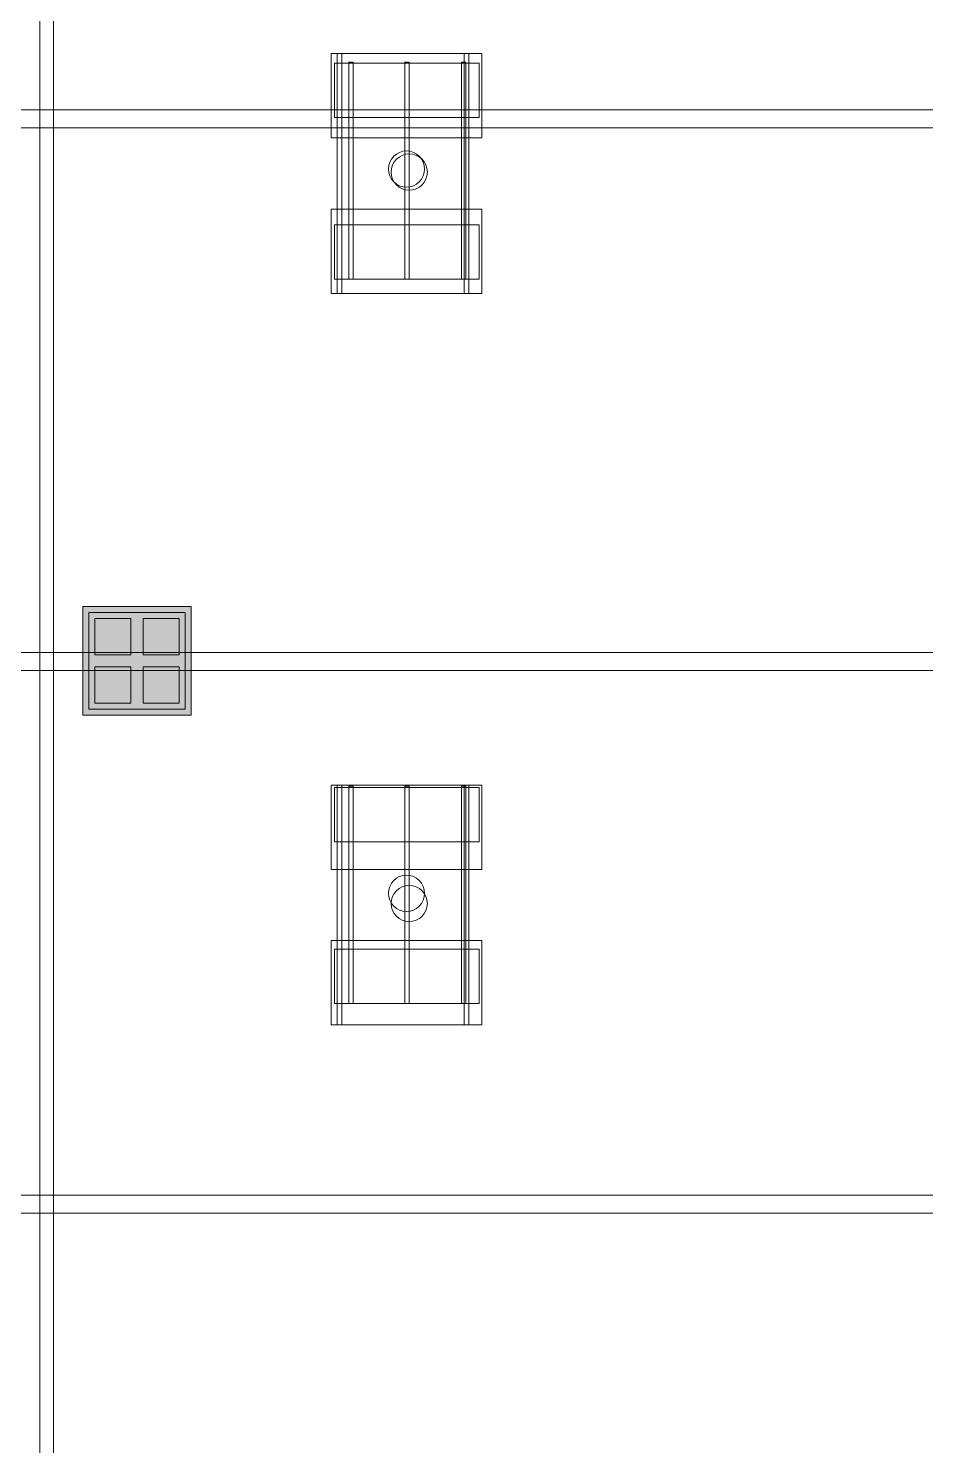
# Model space of a CAD drawing. Header units: inches. Extents: x -10671 to 1761, y -674 to 7170.
# Drawn here: x -3984.3 to -3686.7, y 1918 to 2388.1 of the extents above; entities that cross this region are included whole.
import ezdxf

# ---------------------------------------------------------------- set-up
doc = ezdxf.new("R2010")
doc.units = ezdxf.units.IN
doc.header["$LTSCALE"] = 19.2
doc.header["$MEASUREMENT"] = 0
for name, color, linetype, lineweight, true_color in [('DWG-bldg-utility box', 3, 'Continuous', 18, 0x00ff00), ('PDF', 6, 'Continuous', 5, 0xff00ff), ('Venue-Airwall Closed', 7, 'Continuous', 5, 0x000000), ('Venue-Rigging Steel-High', 7, 'Continuous', 5, 0x800000)]:
    doc.layers.add(name, color=color, linetype=linetype, lineweight=lineweight, true_color=true_color)
doc.layers.add('Venue-Ceiling-Lights', color=7, linetype='Continuous', lineweight=5)
doc.layers.add('Venue-Floor Pockets', color=7, linetype='Continuous', lineweight=5)

# ---------------------------------------------------------------- blocks, each defined once
blk = doc.blocks.new('FLOORBOX')
at = {"layer": 'Venue-Floor Pockets', "linetype": 'Continuous', "lineweight": 0, "true_color": 0xaaaaaa}
blk.add_hatch(color=253, dxfattribs=at).paths.add_polyline_path([(-18, 18), (18, 18), (18, -18), (-18, -18)])
at = {"layer": 'Venue-Floor Pockets', "linetype": 'Continuous', "lineweight": 0, "true_color": 0xbbbbbb}
blk.add_hatch(color=9, dxfattribs=at).paths.add_polyline_path([(-16, 16), (16, 16), (16, -16), (-16, -16)])
at = {"layer": 'Venue-Floor Pockets', "linetype": 'Continuous', "lineweight": 0, "true_color": 0xdddddd}
for points in [[(-14, 14), (-2, 14), (-2, 2), (-14, 2)], [(2, 14), (14, 14), (14, 2), (2, 2)], [(-14, -2), (-2, -2), (-2, -14), (-14, -14)], [(2, -2), (14, -2), (14, -14), (2, -14)]]:
    blk.add_hatch(color=254, dxfattribs=at).paths.add_polyline_path(points)
at = {"layer": 'Venue-Floor Pockets', "color": 7, "linetype": 'Continuous', "lineweight": 5, "flags": 128}
for points in [[(-18, 18), (18, 18), (18, -18), (-18, -18)], [(-16, 16), (16, 16), (16, -16), (-16, -16)], [(-14, 14), (-2, 14), (-2, 2), (-14, 2)], [(2, 14), (14, 14), (14, 2), (2, 2)], [(-14, -2), (-2, -2), (-2, -14), (-14, -14)], [(2, -2), (14, -2), (14, -14), (2, -14)]]:
    blk.add_lwpolyline(points, close=True, dxfattribs=at)
blk = doc.blocks.new('Group-1843-1')
at = {"layer": 'PDF'}
for points, invisible_edges in [([(-3864.4, 2343.71, 398), (-3863.1, 2345.66, 398), (-3861.15, 2346.96, 398), (-3864.4, 2343.71, 398)], 15), ([(-3864.4, 2343.71, 398), (-3861.15, 2346.96, 398), (-3855.52, 2346.4, 398), (-3864.4, 2343.71, 398)], 15), ([(-3861.15, 2346.96, 388), (-3863.1, 2345.66, 388), (-3864.4, 2343.71, 388), (-3861.15, 2346.96, 388)], 15), ([(-3855.52, 2346.4, 388), (-3861.15, 2346.96, 388), (-3864.4, 2343.71, 388), (-3855.52, 2346.4, 388)], 15), ([(-3860.03, 2335.53, 398), (-3864.4, 2343.71, 398), (-3855.52, 2346.4, 398), (-3860.03, 2335.53, 398)], 15), ([(-3860.03, 2335.53, 388), (-3855.52, 2346.4, 388), (-3864.4, 2343.71, 388), (-3860.03, 2335.53, 388)], 15), ([(-3863.1, 2345.66, 398), (-3862.19, 2346.4, 398), (-3861.15, 2346.96, 398), (-3863.1, 2345.66, 398)], 12), ([(-3861.15, 2346.96, 388), (-3862.19, 2346.4, 388), (-3863.1, 2345.66, 388), (-3861.15, 2346.96, 388)], 12), ([(-3861.15, 2346.96, 398), (-3860.03, 2347.3, 398), (-3857.69, 2347.3, 398), (-3861.15, 2346.96, 398)], 14), ([(-3861.15, 2346.96, 398), (-3857.69, 2347.3, 398), (-3855.52, 2346.4, 398), (-3861.15, 2346.96, 398)], 15), ([(-3857.69, 2347.3, 388), (-3860.03, 2347.3, 388), (-3861.15, 2346.96, 388), (-3857.69, 2347.3, 388)], 13), ([(-3855.52, 2346.4, 388), (-3857.69, 2347.3, 388), (-3861.15, 2346.96, 388), (-3855.52, 2346.4, 388)], 15), ([(-3860.03, 2347.3, 398), (-3858.86, 2347.42, 398), (-3857.69, 2347.3, 398), (-3860.03, 2347.3, 398)], 12), ([(-3857.69, 2347.3, 388), (-3858.86, 2347.42, 388), (-3860.03, 2347.3, 388), (-3857.69, 2347.3, 388)], 12), ([(-3855.52, 2346.4, 398), (-3853.87, 2338.08, 398), (-3860.03, 2335.53, 398), (-3855.52, 2346.4, 398)], 15), ([(-3860.03, 2335.53, 388), (-3853.87, 2338.08, 388), (-3855.52, 2346.4, 388), (-3860.03, 2335.53, 388)], 15), ([(-3857.69, 2347.3, 398), (-3856.56, 2346.96, 398), (-3855.52, 2346.4, 398), (-3857.69, 2347.3, 398)], 12), ([(-3855.52, 2346.4, 388), (-3856.56, 2346.96, 388), (-3857.69, 2347.3, 388), (-3855.52, 2346.4, 388)], 12), ([(-3855.52, 2346.4, 398), (-3854.61, 2345.66, 398), (-3853.87, 2344.75, 398), (-3855.52, 2346.4, 398)], 12), ([(-3855.52, 2346.4, 398), (-3853.87, 2344.75, 398), (-3853.31, 2343.71, 398), (-3855.52, 2346.4, 398)], 13), ([(-3855.52, 2346.4, 398), (-3853.31, 2343.71, 398), (-3853.87, 2338.08, 398), (-3855.52, 2346.4, 398)], 15), ([(-3853.87, 2344.75, 388), (-3854.61, 2345.66, 388), (-3855.52, 2346.4, 388), (-3853.87, 2344.75, 388)], 12), ([(-3853.31, 2343.71, 388), (-3853.87, 2344.75, 388), (-3855.52, 2346.4, 388), (-3853.31, 2343.71, 388)], 14), ([(-3853.87, 2338.08, 388), (-3853.31, 2343.71, 388), (-3855.52, 2346.4, 388), (-3853.87, 2338.08, 388)], 15), ([(-3864.86, 2341.42, 398), (-3864.74, 2342.59, 398), (-3864.4, 2343.71, 398), (-3864.86, 2341.42, 398)], 12), ([(-3863.85, 2338.08, 398), (-3864.86, 2341.42, 398), (-3864.4, 2343.71, 398), (-3863.85, 2338.08, 398)], 15), ([(-3864.4, 2343.71, 388), (-3864.74, 2342.59, 388), (-3864.86, 2341.42, 388), (-3864.4, 2343.71, 388)], 12), ([(-3864.4, 2343.71, 388), (-3864.86, 2341.42, 388), (-3863.85, 2338.08, 388), (-3864.4, 2343.71, 388)], 15), ([(-3863.85, 2338.08, 398), (-3864.74, 2340.25, 398), (-3864.86, 2341.42, 398), (-3863.85, 2338.08, 398)], 13), ([(-3864.86, 2341.42, 388), (-3864.74, 2340.25, 388), (-3863.85, 2338.08, 388), (-3864.86, 2341.42, 388)], 14), ([(-3864.4, 2343.71, 398), (-3863.85, 2344.75, 398), (-3863.1, 2345.66, 398), (-3864.4, 2343.71, 398)], 12), ([(-3863.1, 2345.66, 388), (-3863.85, 2344.75, 388), (-3864.4, 2343.71, 388), (-3863.1, 2345.66, 388)], 12), ([(-3860.03, 2335.53, 398), (-3863.85, 2338.08, 398), (-3864.4, 2343.71, 398), (-3860.03, 2335.53, 398)], 15), ([(-3864.4, 2343.71, 388), (-3863.85, 2338.08, 388), (-3860.03, 2335.53, 388), (-3864.4, 2343.71, 388)], 15), ([(-3853.31, 2343.71, 398), (-3852.86, 2341.42, 398), (-3853.87, 2338.08, 398), (-3853.31, 2343.71, 398)], 15), ([(-3853.87, 2338.08, 388), (-3852.86, 2341.42, 388), (-3853.31, 2343.71, 388), (-3853.87, 2338.08, 388)], 15), ([(-3852.86, 2341.42, 398), (-3852.97, 2340.25, 398), (-3853.87, 2338.08, 398), (-3852.86, 2341.42, 398)], 14), ([(-3853.87, 2338.08, 388), (-3852.97, 2340.25, 388), (-3852.86, 2341.42, 388), (-3853.87, 2338.08, 388)], 13), ([(-3853.31, 2343.71, 398), (-3852.97, 2342.59, 398), (-3852.86, 2341.42, 398), (-3853.31, 2343.71, 398)], 12), ([(-3852.86, 2341.42, 388), (-3852.97, 2342.59, 388), (-3853.31, 2343.71, 388), (-3852.86, 2341.42, 388)], 12), ([(-3863.85, 2338.08, 398), (-3864.4, 2339.12, 398), (-3864.74, 2340.25, 398), (-3863.85, 2338.08, 398)], 12), ([(-3864.74, 2340.25, 388), (-3864.4, 2339.12, 388), (-3863.85, 2338.08, 388), (-3864.74, 2340.25, 388)], 12), ([(-3860.03, 2335.53, 398), (-3863.1, 2337.17, 398), (-3863.85, 2338.08, 398), (-3860.03, 2335.53, 398)], 13), ([(-3863.85, 2338.08, 388), (-3863.1, 2337.17, 388), (-3860.03, 2335.53, 388), (-3863.85, 2338.08, 388)], 14), ([(-3861.15, 2335.87, 398), (-3862.19, 2336.43, 398), (-3863.1, 2337.17, 398), (-3861.15, 2335.87, 398)], 12), ([(-3860.03, 2335.53, 398), (-3861.15, 2335.87, 398), (-3863.1, 2337.17, 398), (-3860.03, 2335.53, 398)], 14), ([(-3863.1, 2337.17, 388), (-3862.19, 2336.43, 388), (-3861.15, 2335.87, 388), (-3863.1, 2337.17, 388)], 12), ([(-3863.1, 2337.17, 388), (-3861.15, 2335.87, 388), (-3860.03, 2335.53, 388), (-3863.1, 2337.17, 388)], 13), ([(-3853.87, 2338.08, 398), (-3855.52, 2336.43, 398), (-3860.03, 2335.53, 398), (-3853.87, 2338.08, 398)], 15), ([(-3860.03, 2335.53, 388), (-3855.52, 2336.43, 388), (-3853.87, 2338.08, 388), (-3860.03, 2335.53, 388)], 15), ([(-3853.87, 2338.08, 398), (-3854.61, 2337.17, 398), (-3855.52, 2336.43, 398), (-3853.87, 2338.08, 398)], 12), ([(-3855.52, 2336.43, 388), (-3854.61, 2337.17, 388), (-3853.87, 2338.08, 388), (-3855.52, 2336.43, 388)], 12), ([(-3852.97, 2340.25, 398), (-3853.31, 2339.12, 398), (-3853.87, 2338.08, 398), (-3852.97, 2340.25, 398)], 12), ([(-3853.87, 2338.08, 388), (-3853.31, 2339.12, 388), (-3852.97, 2340.25, 388), (-3853.87, 2338.08, 388)], 12), ([(-3855.52, 2336.43, 398), (-3857.69, 2335.53, 398), (-3860.03, 2335.53, 398), (-3855.52, 2336.43, 398)], 15), ([(-3860.03, 2335.53, 388), (-3857.69, 2335.53, 388), (-3855.52, 2336.43, 388), (-3860.03, 2335.53, 388)], 15), ([(-3857.69, 2335.53, 398), (-3858.86, 2335.42, 398), (-3860.03, 2335.53, 398), (-3857.69, 2335.53, 398)], 12), ([(-3860.03, 2335.53, 388), (-3858.86, 2335.42, 388), (-3857.69, 2335.53, 388), (-3860.03, 2335.53, 388)], 12), ([(-3855.52, 2336.43, 398), (-3856.56, 2335.87, 398), (-3857.69, 2335.53, 398), (-3855.52, 2336.43, 398)], 12), ([(-3857.69, 2335.53, 388), (-3856.56, 2335.87, 388), (-3855.52, 2336.43, 388), (-3857.69, 2335.53, 388)], 12)]:
    blk.add_3dface(points, dxfattribs=dict(at, invisible_edges=invisible_edges))
for points in [[(-3863.1, 2345.66, 388), (-3863.1, 2345.66, 398), (-3862.19, 2346.4, 398), (-3862.19, 2346.4, 388)], [(-3862.19, 2346.4, 388), (-3862.19, 2346.4, 398), (-3861.15, 2346.96, 398), (-3861.15, 2346.96, 388)], [(-3861.15, 2346.96, 388), (-3861.15, 2346.96, 398), (-3860.03, 2347.3, 398), (-3860.03, 2347.3, 388)], [(-3860.03, 2347.3, 388), (-3860.03, 2347.3, 398), (-3858.86, 2347.42, 398), (-3858.86, 2347.42, 388)], [(-3858.86, 2347.42, 388), (-3858.86, 2347.42, 398), (-3857.69, 2347.3, 398), (-3857.69, 2347.3, 388)], [(-3857.69, 2347.3, 388), (-3857.69, 2347.3, 398), (-3856.56, 2346.96, 398), (-3856.56, 2346.96, 388)], [(-3856.56, 2346.96, 388), (-3856.56, 2346.96, 398), (-3855.52, 2346.4, 398), (-3855.52, 2346.4, 388)], [(-3855.52, 2346.4, 388), (-3855.52, 2346.4, 398), (-3854.61, 2345.66, 398), (-3854.61, 2345.66, 388)], [(-3864.86, 2341.42, 388), (-3864.86, 2341.42, 398), (-3864.74, 2342.59, 398), (-3864.74, 2342.59, 388)], [(-3864.74, 2340.25, 388), (-3864.74, 2340.25, 398), (-3864.86, 2341.42, 398), (-3864.86, 2341.42, 388)], [(-3864.74, 2342.59, 388), (-3864.74, 2342.59, 398), (-3864.4, 2343.71, 398), (-3864.4, 2343.71, 388)], [(-3864.4, 2343.71, 388), (-3864.4, 2343.71, 398), (-3863.85, 2344.75, 398), (-3863.85, 2344.75, 388)], [(-3863.85, 2344.75, 388), (-3863.85, 2344.75, 398), (-3863.1, 2345.66, 398), (-3863.1, 2345.66, 388)], [(-3854.61, 2345.66, 388), (-3854.61, 2345.66, 398), (-3853.87, 2344.75, 398), (-3853.87, 2344.75, 388)], [(-3853.87, 2344.75, 388), (-3853.87, 2344.75, 398), (-3853.31, 2343.71, 398), (-3853.31, 2343.71, 388)], [(-3853.31, 2343.71, 388), (-3853.31, 2343.71, 398), (-3852.97, 2342.59, 398), (-3852.97, 2342.59, 388)], [(-3852.97, 2342.59, 388), (-3852.97, 2342.59, 398), (-3852.86, 2341.42, 398), (-3852.86, 2341.42, 388)], [(-3852.86, 2341.42, 388), (-3852.86, 2341.42, 398), (-3852.97, 2340.25, 398), (-3852.97, 2340.25, 388)], [(-3864.4, 2339.12, 388), (-3864.4, 2339.12, 398), (-3864.74, 2340.25, 398), (-3864.74, 2340.25, 388)], [(-3863.85, 2338.08, 388), (-3863.85, 2338.08, 398), (-3864.4, 2339.12, 398), (-3864.4, 2339.12, 388)], [(-3863.1, 2337.17, 388), (-3863.1, 2337.17, 398), (-3863.85, 2338.08, 398), (-3863.85, 2338.08, 388)], [(-3862.19, 2336.43, 388), (-3862.19, 2336.43, 398), (-3863.1, 2337.17, 398), (-3863.1, 2337.17, 388)], [(-3854.61, 2337.17, 388), (-3854.61, 2337.17, 398), (-3855.52, 2336.43, 398), (-3855.52, 2336.43, 388)], [(-3853.87, 2338.08, 388), (-3853.87, 2338.08, 398), (-3854.61, 2337.17, 398), (-3854.61, 2337.17, 388)], [(-3853.31, 2339.12, 388), (-3853.31, 2339.12, 398), (-3853.87, 2338.08, 398), (-3853.87, 2338.08, 388)], [(-3852.97, 2340.25, 388), (-3852.97, 2340.25, 398), (-3853.31, 2339.12, 398), (-3853.31, 2339.12, 388)], [(-3861.15, 2335.87, 388), (-3861.15, 2335.87, 398), (-3862.19, 2336.43, 398), (-3862.19, 2336.43, 388)], [(-3860.03, 2335.53, 388), (-3860.03, 2335.53, 398), (-3861.15, 2335.87, 398), (-3861.15, 2335.87, 388)], [(-3858.86, 2335.42, 388), (-3858.86, 2335.42, 398), (-3860.03, 2335.53, 398), (-3860.03, 2335.53, 388)], [(-3857.69, 2335.53, 388), (-3857.69, 2335.53, 398), (-3858.86, 2335.42, 398), (-3858.86, 2335.42, 388)], [(-3856.56, 2335.87, 388), (-3856.56, 2335.87, 398), (-3857.69, 2335.53, 398), (-3857.69, 2335.53, 388)], [(-3855.52, 2336.43, 388), (-3855.52, 2336.43, 398), (-3856.56, 2335.87, 398), (-3856.56, 2335.87, 388)]]:
    blk.add_3dface(points, dxfattribs=at)
blk = doc.blocks.new('Group-1844-1')
at = {"layer": 'PDF'}
for points in [[(-3882.73, 2376.52, 393.91), (-3882.73, 2376.52, 397.91), (-3834.73, 2376.52, 397.91), (-3834.73, 2376.52, 393.91)], [(-3882.73, 2358.52, 393.91), (-3882.73, 2358.52, 397.91), (-3882.73, 2376.52, 397.91), (-3882.73, 2376.52, 393.91)], [(-3834.73, 2376.52, 397.91), (-3882.73, 2376.52, 397.91), (-3882.73, 2358.52, 397.91), (-3834.73, 2358.52, 397.91)], [(-3834.73, 2358.52, 393.91), (-3882.73, 2358.52, 393.91), (-3882.73, 2376.52, 393.91), (-3834.73, 2376.52, 393.91)], [(-3834.73, 2376.52, 393.91), (-3834.73, 2376.52, 397.91), (-3834.73, 2358.52, 397.91), (-3834.73, 2358.52, 393.91)], [(-3834.73, 2358.52, 393.91), (-3834.73, 2358.52, 397.91), (-3882.73, 2358.52, 397.91), (-3882.73, 2358.52, 393.91)]]:
    blk.add_3dface(points, dxfattribs=at)
blk = doc.blocks.new('Group-1845-1')
at = {"layer": 'PDF'}
for points in [[(-3840.63, 2376.91, 397.97), (-3840.63, 2376.91, 398.97), (-3839.13, 2376.91, 398.97), (-3839.13, 2376.91, 397.97)], [(-3840.63, 2304.91, 397.97), (-3840.63, 2304.91, 398.97), (-3840.63, 2376.91, 398.97), (-3840.63, 2376.91, 397.97)], [(-3839.13, 2376.91, 398.97), (-3840.63, 2376.91, 398.97), (-3840.63, 2304.91, 398.97), (-3839.13, 2304.91, 398.97)], [(-3839.13, 2304.91, 397.97), (-3840.63, 2304.91, 397.97), (-3840.63, 2376.91, 397.97), (-3839.13, 2376.91, 397.97)], [(-3839.13, 2376.91, 397.97), (-3839.13, 2376.91, 398.97), (-3839.13, 2304.91, 398.97), (-3839.13, 2304.91, 397.97)], [(-3839.13, 2304.91, 397.97), (-3839.13, 2304.91, 398.97), (-3840.63, 2304.91, 398.97), (-3840.63, 2304.91, 397.97)]]:
    blk.add_3dface(points, dxfattribs=at)
blk = doc.blocks.new('Group-1846-1')
at = {"layer": 'PDF'}
for points in [[(-3859.45, 2376.91, 397.97), (-3859.45, 2376.91, 398.97), (-3857.95, 2376.91, 398.97), (-3857.95, 2376.91, 397.97)], [(-3859.45, 2304.91, 397.97), (-3859.45, 2304.91, 398.97), (-3859.45, 2376.91, 398.97), (-3859.45, 2376.91, 397.97)], [(-3857.95, 2376.91, 398.97), (-3859.45, 2376.91, 398.97), (-3859.45, 2304.91, 398.97), (-3857.95, 2304.91, 398.97)], [(-3857.95, 2304.91, 397.97), (-3859.45, 2304.91, 397.97), (-3859.45, 2376.91, 397.97), (-3857.95, 2376.91, 397.97)], [(-3857.95, 2376.91, 397.97), (-3857.95, 2376.91, 398.97), (-3857.95, 2304.91, 398.97), (-3857.95, 2304.91, 397.97)], [(-3857.95, 2304.91, 397.97), (-3857.95, 2304.91, 398.97), (-3859.45, 2304.91, 398.97), (-3859.45, 2304.91, 397.97)]]:
    blk.add_3dface(points, dxfattribs=at)
blk = doc.blocks.new('Group-1847-1')
at = {"layer": 'PDF'}
for points in [[(-3878.04, 2376.91, 397.97), (-3878.04, 2376.91, 398.97), (-3876.54, 2376.91, 398.97), (-3876.54, 2376.91, 397.97)], [(-3878.04, 2304.91, 397.97), (-3878.04, 2304.91, 398.97), (-3878.04, 2376.91, 398.97), (-3878.04, 2376.91, 397.97)], [(-3876.54, 2376.91, 398.97), (-3878.04, 2376.91, 398.97), (-3878.04, 2304.91, 398.97), (-3876.54, 2304.91, 398.97)], [(-3876.54, 2304.91, 397.97), (-3878.04, 2304.91, 397.97), (-3878.04, 2376.91, 397.97), (-3876.54, 2376.91, 397.97)], [(-3876.54, 2376.91, 397.97), (-3876.54, 2376.91, 398.97), (-3876.54, 2304.91, 398.97), (-3876.54, 2304.91, 397.97)], [(-3876.54, 2304.91, 397.97), (-3876.54, 2304.91, 398.97), (-3878.04, 2304.91, 398.97), (-3878.04, 2304.91, 397.97)]]:
    blk.add_3dface(points, dxfattribs=at)
blk = doc.blocks.new('Group-1848-1')
at = {"layer": 'PDF'}
for points in [[(-3882.73, 2322.89, 393.91), (-3882.73, 2322.89, 397.91), (-3834.73, 2322.89, 397.91), (-3834.73, 2322.89, 393.91)], [(-3882.73, 2304.89, 393.91), (-3882.73, 2304.89, 397.91), (-3882.73, 2322.89, 397.91), (-3882.73, 2322.89, 393.91)], [(-3834.73, 2322.89, 397.91), (-3882.73, 2322.89, 397.91), (-3882.73, 2304.89, 397.91), (-3834.73, 2304.89, 397.91)], [(-3834.73, 2304.89, 393.91), (-3882.73, 2304.89, 393.91), (-3882.73, 2322.89, 393.91), (-3834.73, 2322.89, 393.91)], [(-3834.73, 2322.89, 393.91), (-3834.73, 2322.89, 397.91), (-3834.73, 2304.89, 397.91), (-3834.73, 2304.89, 393.91)], [(-3834.73, 2304.89, 393.91), (-3834.73, 2304.89, 397.91), (-3882.73, 2304.89, 397.91), (-3882.73, 2304.89, 393.91)]]:
    blk.add_3dface(points, dxfattribs=at)
blk = doc.blocks.new('Group-1849-1')
at = {"layer": 'PDF'}
for name in ['Group-1844-1', 'Group-1847-1', 'Group-1846-1', 'Group-1845-1', 'Group-1843-1', 'Group-1848-1']:
    blk.add_blockref(name, (0, 0), dxfattribs=at)
blk = doc.blocks.new('Group-1850-1')
at = {"layer": 'PDF'}
for points, invisible_edges in [([(-3863.1, 2105.41, 398), (-3861.15, 2106.71, 398), (-3857.69, 2107.05, 398), (-3863.1, 2105.41, 398)], 15), ([(-3863.1, 2105.41, 398), (-3857.69, 2107.05, 398), (-3852.97, 2102.34, 398), (-3863.1, 2105.41, 398)], 15), ([(-3857.69, 2107.05, 388), (-3861.15, 2106.71, 388), (-3863.1, 2105.41, 388), (-3857.69, 2107.05, 388)], 15), ([(-3852.97, 2102.34, 388), (-3857.69, 2107.05, 388), (-3863.1, 2105.41, 388), (-3852.97, 2102.34, 388)], 15), ([(-3863.1, 2105.41, 398), (-3862.19, 2106.16, 398), (-3861.15, 2106.71, 398), (-3863.1, 2105.41, 398)], 12), ([(-3861.15, 2106.71, 388), (-3862.19, 2106.16, 388), (-3863.1, 2105.41, 388), (-3861.15, 2106.71, 388)], 12), ([(-3861.15, 2106.71, 398), (-3860.03, 2107.05, 398), (-3857.69, 2107.05, 398), (-3861.15, 2106.71, 398)], 14), ([(-3857.69, 2107.05, 388), (-3860.03, 2107.05, 388), (-3861.15, 2106.71, 388), (-3857.69, 2107.05, 388)], 13), ([(-3860.03, 2107.05, 398), (-3858.86, 2107.17, 398), (-3857.69, 2107.05, 398), (-3860.03, 2107.05, 398)], 12), ([(-3857.69, 2107.05, 388), (-3858.86, 2107.17, 388), (-3860.03, 2107.05, 388), (-3857.69, 2107.05, 388)], 12), ([(-3857.69, 2107.05, 398), (-3856.56, 2106.71, 398), (-3855.52, 2106.16, 398), (-3857.69, 2107.05, 398)], 12), ([(-3857.69, 2107.05, 398), (-3855.52, 2106.16, 398), (-3852.97, 2102.34, 398), (-3857.69, 2107.05, 398)], 15), ([(-3855.52, 2106.16, 388), (-3856.56, 2106.71, 388), (-3857.69, 2107.05, 388), (-3855.52, 2106.16, 388)], 12), ([(-3852.97, 2102.34, 388), (-3855.52, 2106.16, 388), (-3857.69, 2107.05, 388), (-3852.97, 2102.34, 388)], 15), ([(-3855.52, 2106.16, 398), (-3854.61, 2105.41, 398), (-3853.87, 2104.5, 398), (-3855.52, 2106.16, 398)], 12), ([(-3855.52, 2106.16, 398), (-3853.87, 2104.5, 398), (-3852.97, 2102.34, 398), (-3855.52, 2106.16, 398)], 15), ([(-3853.87, 2104.5, 388), (-3854.61, 2105.41, 388), (-3855.52, 2106.16, 388), (-3853.87, 2104.5, 388)], 12), ([(-3852.97, 2102.34, 388), (-3853.87, 2104.5, 388), (-3855.52, 2106.16, 388), (-3852.97, 2102.34, 388)], 15), ([(-3864.74, 2100, 398), (-3864.86, 2101.17, 398), (-3864.74, 2102.34, 398), (-3864.74, 2100, 398)], 12), ([(-3864.74, 2102.34, 388), (-3864.86, 2101.17, 388), (-3864.74, 2100, 388), (-3864.74, 2102.34, 388)], 12), ([(-3864.74, 2102.34, 398), (-3863.85, 2104.5, 398), (-3863.1, 2105.41, 398), (-3864.74, 2102.34, 398)], 13), ([(-3863.85, 2097.84, 398), (-3864.74, 2102.34, 398), (-3863.1, 2105.41, 398), (-3863.85, 2097.84, 398)], 15), ([(-3863.1, 2105.41, 388), (-3863.85, 2104.5, 388), (-3864.74, 2102.34, 388), (-3863.1, 2105.41, 388)], 14), ([(-3863.1, 2105.41, 388), (-3864.74, 2102.34, 388), (-3863.85, 2097.84, 388), (-3863.1, 2105.41, 388)], 15), ([(-3864.74, 2102.34, 398), (-3864.4, 2103.47, 398), (-3863.85, 2104.5, 398), (-3864.74, 2102.34, 398)], 12), ([(-3863.85, 2104.5, 388), (-3864.4, 2103.47, 388), (-3864.74, 2102.34, 388), (-3863.85, 2104.5, 388)], 12), ([(-3863.85, 2097.84, 398), (-3864.74, 2100, 398), (-3864.74, 2102.34, 398), (-3863.85, 2097.84, 398)], 15), ([(-3864.74, 2102.34, 388), (-3864.74, 2100, 388), (-3863.85, 2097.84, 388), (-3864.74, 2102.34, 388)], 15), ([(-3863.85, 2097.84, 398), (-3863.1, 2105.41, 398), (-3852.97, 2102.34, 398), (-3863.85, 2097.84, 398)], 15), ([(-3863.1, 2105.41, 388), (-3863.85, 2097.84, 388), (-3857.69, 2095.28, 388), (-3863.1, 2105.41, 388)], 15), ([(-3852.97, 2102.34, 398), (-3855.52, 2096.18, 398), (-3863.85, 2097.84, 398), (-3852.97, 2102.34, 398)], 15), ([(-3857.69, 2095.28, 388), (-3852.97, 2102.34, 388), (-3863.1, 2105.41, 388), (-3857.69, 2095.28, 388)], 15), ([(-3857.69, 2095.28, 388), (-3853.31, 2098.87, 388), (-3852.97, 2102.34, 388), (-3857.69, 2095.28, 388)], 15), ([(-3852.97, 2102.34, 398), (-3853.31, 2098.87, 398), (-3855.52, 2096.18, 398), (-3852.97, 2102.34, 398)], 15), ([(-3853.87, 2104.5, 398), (-3853.31, 2103.47, 398), (-3852.97, 2102.34, 398), (-3853.87, 2104.5, 398)], 12), ([(-3852.97, 2102.34, 388), (-3853.31, 2103.47, 388), (-3853.87, 2104.5, 388), (-3852.97, 2102.34, 388)], 12), ([(-3852.97, 2102.34, 398), (-3852.97, 2100, 398), (-3853.31, 2098.87, 398), (-3852.97, 2102.34, 398)], 13), ([(-3853.31, 2098.87, 388), (-3852.97, 2100, 388), (-3852.97, 2102.34, 388), (-3853.31, 2098.87, 388)], 14), ([(-3852.97, 2102.34, 398), (-3852.86, 2101.17, 398), (-3852.97, 2100, 398), (-3852.97, 2102.34, 398)], 12), ([(-3852.97, 2100, 388), (-3852.86, 2101.17, 388), (-3852.97, 2102.34, 388), (-3852.97, 2100, 388)], 12), ([(-3863.85, 2097.84, 398), (-3864.4, 2098.87, 398), (-3864.74, 2100, 398), (-3863.85, 2097.84, 398)], 12), ([(-3864.74, 2100, 388), (-3864.4, 2098.87, 388), (-3863.85, 2097.84, 388), (-3864.74, 2100, 388)], 12), ([(-3862.19, 2096.18, 398), (-3863.1, 2096.93, 398), (-3863.85, 2097.84, 398), (-3862.19, 2096.18, 398)], 12), ([(-3860.03, 2095.28, 398), (-3862.19, 2096.18, 398), (-3863.85, 2097.84, 398), (-3860.03, 2095.28, 398)], 15), ([(-3855.52, 2096.18, 398), (-3860.03, 2095.28, 398), (-3863.85, 2097.84, 398), (-3855.52, 2096.18, 398)], 15), ([(-3863.85, 2097.84, 388), (-3863.1, 2096.93, 388), (-3862.19, 2096.18, 388), (-3863.85, 2097.84, 388)], 12), ([(-3863.85, 2097.84, 388), (-3862.19, 2096.18, 388), (-3857.69, 2095.28, 388), (-3863.85, 2097.84, 388)], 15), ([(-3857.69, 2095.28, 388), (-3855.52, 2096.18, 388), (-3853.31, 2098.87, 388), (-3857.69, 2095.28, 388)], 15), ([(-3853.31, 2098.87, 398), (-3854.61, 2096.93, 398), (-3855.52, 2096.18, 398), (-3853.31, 2098.87, 398)], 13), ([(-3855.52, 2096.18, 388), (-3854.61, 2096.93, 388), (-3853.31, 2098.87, 388), (-3855.52, 2096.18, 388)], 14), ([(-3853.31, 2098.87, 398), (-3853.87, 2097.84, 398), (-3854.61, 2096.93, 398), (-3853.31, 2098.87, 398)], 12), ([(-3854.61, 2096.93, 388), (-3853.87, 2097.84, 388), (-3853.31, 2098.87, 388), (-3854.61, 2096.93, 388)], 12), ([(-3860.03, 2095.28, 398), (-3861.15, 2095.63, 398), (-3862.19, 2096.18, 398), (-3860.03, 2095.28, 398)], 12), ([(-3862.19, 2096.18, 388), (-3861.15, 2095.63, 388), (-3860.03, 2095.28, 388), (-3862.19, 2096.18, 388)], 12), ([(-3862.19, 2096.18, 388), (-3860.03, 2095.28, 388), (-3857.69, 2095.28, 388), (-3862.19, 2096.18, 388)], 15), ([(-3855.52, 2096.18, 398), (-3857.69, 2095.28, 398), (-3860.03, 2095.28, 398), (-3855.52, 2096.18, 398)], 15), ([(-3857.69, 2095.28, 398), (-3858.86, 2095.17, 398), (-3860.03, 2095.28, 398), (-3857.69, 2095.28, 398)], 12), ([(-3860.03, 2095.28, 388), (-3858.86, 2095.17, 388), (-3857.69, 2095.28, 388), (-3860.03, 2095.28, 388)], 12), ([(-3855.52, 2096.18, 398), (-3856.56, 2095.63, 398), (-3857.69, 2095.28, 398), (-3855.52, 2096.18, 398)], 12), ([(-3857.69, 2095.28, 388), (-3856.56, 2095.63, 388), (-3855.52, 2096.18, 388), (-3857.69, 2095.28, 388)], 12)]:
    blk.add_3dface(points, dxfattribs=dict(at, invisible_edges=invisible_edges))
for points in [[(-3863.1, 2105.41, 388), (-3863.1, 2105.41, 398), (-3862.19, 2106.16, 398), (-3862.19, 2106.16, 388)], [(-3862.19, 2106.16, 388), (-3862.19, 2106.16, 398), (-3861.15, 2106.71, 398), (-3861.15, 2106.71, 388)], [(-3861.15, 2106.71, 388), (-3861.15, 2106.71, 398), (-3860.03, 2107.05, 398), (-3860.03, 2107.05, 388)], [(-3860.03, 2107.05, 388), (-3860.03, 2107.05, 398), (-3858.86, 2107.17, 398), (-3858.86, 2107.17, 388)], [(-3858.86, 2107.17, 388), (-3858.86, 2107.17, 398), (-3857.69, 2107.05, 398), (-3857.69, 2107.05, 388)], [(-3857.69, 2107.05, 388), (-3857.69, 2107.05, 398), (-3856.56, 2106.71, 398), (-3856.56, 2106.71, 388)], [(-3856.56, 2106.71, 388), (-3856.56, 2106.71, 398), (-3855.52, 2106.16, 398), (-3855.52, 2106.16, 388)], [(-3855.52, 2106.16, 388), (-3855.52, 2106.16, 398), (-3854.61, 2105.41, 398), (-3854.61, 2105.41, 388)], [(-3864.86, 2101.17, 388), (-3864.86, 2101.17, 398), (-3864.74, 2102.34, 398), (-3864.74, 2102.34, 388)], [(-3864.74, 2102.34, 388), (-3864.74, 2102.34, 398), (-3864.4, 2103.47, 398), (-3864.4, 2103.47, 388)], [(-3864.4, 2103.47, 388), (-3864.4, 2103.47, 398), (-3863.85, 2104.5, 398), (-3863.85, 2104.5, 388)], [(-3863.85, 2104.5, 388), (-3863.85, 2104.5, 398), (-3863.1, 2105.41, 398), (-3863.1, 2105.41, 388)], [(-3854.61, 2105.41, 388), (-3854.61, 2105.41, 398), (-3853.87, 2104.5, 398), (-3853.87, 2104.5, 388)], [(-3853.87, 2104.5, 388), (-3853.87, 2104.5, 398), (-3853.31, 2103.47, 398), (-3853.31, 2103.47, 388)], [(-3853.31, 2103.47, 388), (-3853.31, 2103.47, 398), (-3852.97, 2102.34, 398), (-3852.97, 2102.34, 388)], [(-3852.97, 2102.34, 388), (-3852.97, 2102.34, 398), (-3852.86, 2101.17, 398), (-3852.86, 2101.17, 388)], [(-3864.74, 2100, 388), (-3864.74, 2100, 398), (-3864.86, 2101.17, 398), (-3864.86, 2101.17, 388)], [(-3864.4, 2098.87, 388), (-3864.4, 2098.87, 398), (-3864.74, 2100, 398), (-3864.74, 2100, 388)], [(-3863.85, 2097.84, 388), (-3863.85, 2097.84, 398), (-3864.4, 2098.87, 398), (-3864.4, 2098.87, 388)], [(-3863.1, 2096.93, 388), (-3863.1, 2096.93, 398), (-3863.85, 2097.84, 398), (-3863.85, 2097.84, 388)], [(-3862.19, 2096.18, 388), (-3862.19, 2096.18, 398), (-3863.1, 2096.93, 398), (-3863.1, 2096.93, 388)], [(-3854.61, 2096.93, 388), (-3854.61, 2096.93, 398), (-3855.52, 2096.18, 398), (-3855.52, 2096.18, 388)], [(-3853.87, 2097.84, 388), (-3853.87, 2097.84, 398), (-3854.61, 2096.93, 398), (-3854.61, 2096.93, 388)], [(-3853.31, 2098.87, 388), (-3853.31, 2098.87, 398), (-3853.87, 2097.84, 398), (-3853.87, 2097.84, 388)], [(-3852.97, 2100, 388), (-3852.97, 2100, 398), (-3853.31, 2098.87, 398), (-3853.31, 2098.87, 388)], [(-3852.86, 2101.17, 388), (-3852.86, 2101.17, 398), (-3852.97, 2100, 398), (-3852.97, 2100, 388)], [(-3861.15, 2095.63, 388), (-3861.15, 2095.63, 398), (-3862.19, 2096.18, 398), (-3862.19, 2096.18, 388)], [(-3860.03, 2095.28, 388), (-3860.03, 2095.28, 398), (-3861.15, 2095.63, 398), (-3861.15, 2095.63, 388)], [(-3858.86, 2095.17, 388), (-3858.86, 2095.17, 398), (-3860.03, 2095.28, 398), (-3860.03, 2095.28, 388)], [(-3857.69, 2095.28, 388), (-3857.69, 2095.28, 398), (-3858.86, 2095.17, 398), (-3858.86, 2095.17, 388)], [(-3856.56, 2095.63, 388), (-3856.56, 2095.63, 398), (-3857.69, 2095.28, 398), (-3857.69, 2095.28, 388)], [(-3855.52, 2096.18, 388), (-3855.52, 2096.18, 398), (-3856.56, 2095.63, 398), (-3856.56, 2095.63, 388)]]:
    blk.add_3dface(points, dxfattribs=at)
blk = doc.blocks.new('Group-1851-1')
at = {"layer": 'PDF'}
for points in [[(-3882.73, 2136.27, 393.91), (-3882.73, 2136.27, 397.91), (-3834.73, 2136.27, 397.91), (-3834.73, 2136.27, 393.91)], [(-3882.73, 2118.27, 393.91), (-3882.73, 2118.27, 397.91), (-3882.73, 2136.27, 397.91), (-3882.73, 2136.27, 393.91)], [(-3834.73, 2136.27, 397.91), (-3882.73, 2136.27, 397.91), (-3882.73, 2118.27, 397.91), (-3834.73, 2118.27, 397.91)], [(-3834.73, 2118.27, 393.91), (-3882.73, 2118.27, 393.91), (-3882.73, 2136.27, 393.91), (-3834.73, 2136.27, 393.91)], [(-3834.73, 2136.27, 393.91), (-3834.73, 2136.27, 397.91), (-3834.73, 2118.27, 397.91), (-3834.73, 2118.27, 393.91)], [(-3834.73, 2118.27, 393.91), (-3834.73, 2118.27, 397.91), (-3882.73, 2118.27, 397.91), (-3882.73, 2118.27, 393.91)]]:
    blk.add_3dface(points, dxfattribs=at)
blk = doc.blocks.new('Group-1852-1')
at = {"layer": 'PDF'}
for points in [[(-3840.63, 2136.67, 397.97), (-3840.63, 2136.67, 398.97), (-3839.13, 2136.67, 398.97), (-3839.13, 2136.67, 397.97)], [(-3840.63, 2064.67, 397.97), (-3840.63, 2064.67, 398.97), (-3840.63, 2136.67, 398.97), (-3840.63, 2136.67, 397.97)], [(-3839.13, 2136.67, 398.97), (-3840.63, 2136.67, 398.97), (-3840.63, 2064.67, 398.97), (-3839.13, 2064.67, 398.97)], [(-3839.13, 2064.67, 397.97), (-3840.63, 2064.67, 397.97), (-3840.63, 2136.67, 397.97), (-3839.13, 2136.67, 397.97)], [(-3839.13, 2136.67, 397.97), (-3839.13, 2136.67, 398.97), (-3839.13, 2064.67, 398.97), (-3839.13, 2064.67, 397.97)], [(-3839.13, 2064.67, 397.97), (-3839.13, 2064.67, 398.97), (-3840.63, 2064.67, 398.97), (-3840.63, 2064.67, 397.97)]]:
    blk.add_3dface(points, dxfattribs=at)
blk = doc.blocks.new('Group-1853-1')
at = {"layer": 'PDF'}
for points in [[(-3859.45, 2136.67, 397.97), (-3859.45, 2136.67, 398.97), (-3857.95, 2136.67, 398.97), (-3857.95, 2136.67, 397.97)], [(-3859.45, 2064.67, 397.97), (-3859.45, 2064.67, 398.97), (-3859.45, 2136.67, 398.97), (-3859.45, 2136.67, 397.97)], [(-3857.95, 2136.67, 398.97), (-3859.45, 2136.67, 398.97), (-3859.45, 2064.67, 398.97), (-3857.95, 2064.67, 398.97)], [(-3857.95, 2064.67, 397.97), (-3859.45, 2064.67, 397.97), (-3859.45, 2136.67, 397.97), (-3857.95, 2136.67, 397.97)], [(-3857.95, 2136.67, 397.97), (-3857.95, 2136.67, 398.97), (-3857.95, 2064.67, 398.97), (-3857.95, 2064.67, 397.97)], [(-3857.95, 2064.67, 397.97), (-3857.95, 2064.67, 398.97), (-3859.45, 2064.67, 398.97), (-3859.45, 2064.67, 397.97)]]:
    blk.add_3dface(points, dxfattribs=at)
blk = doc.blocks.new('Group-1854-1')
at = {"layer": 'PDF'}
for points in [[(-3878.04, 2136.67, 397.97), (-3878.04, 2136.67, 398.97), (-3876.54, 2136.67, 398.97), (-3876.54, 2136.67, 397.97)], [(-3878.04, 2064.67, 397.97), (-3878.04, 2064.67, 398.97), (-3878.04, 2136.67, 398.97), (-3878.04, 2136.67, 397.97)], [(-3876.54, 2136.67, 398.97), (-3878.04, 2136.67, 398.97), (-3878.04, 2064.67, 398.97), (-3876.54, 2064.67, 398.97)], [(-3876.54, 2064.67, 397.97), (-3878.04, 2064.67, 397.97), (-3878.04, 2136.67, 397.97), (-3876.54, 2136.67, 397.97)], [(-3876.54, 2136.67, 397.97), (-3876.54, 2136.67, 398.97), (-3876.54, 2064.67, 398.97), (-3876.54, 2064.67, 397.97)], [(-3876.54, 2064.67, 397.97), (-3876.54, 2064.67, 398.97), (-3878.04, 2064.67, 398.97), (-3878.04, 2064.67, 397.97)]]:
    blk.add_3dface(points, dxfattribs=at)
blk = doc.blocks.new('Group-1855-1')
at = {"layer": 'PDF'}
for points in [[(-3882.73, 2082.64, 393.91), (-3882.73, 2082.64, 397.91), (-3834.73, 2082.64, 397.91), (-3834.73, 2082.64, 393.91)], [(-3882.73, 2064.64, 393.91), (-3882.73, 2064.64, 397.91), (-3882.73, 2082.64, 397.91), (-3882.73, 2082.64, 393.91)], [(-3834.73, 2082.64, 397.91), (-3882.73, 2082.64, 397.91), (-3882.73, 2064.64, 397.91), (-3834.73, 2064.64, 397.91)], [(-3834.73, 2064.64, 393.91), (-3882.73, 2064.64, 393.91), (-3882.73, 2082.64, 393.91), (-3834.73, 2082.64, 393.91)], [(-3834.73, 2082.64, 393.91), (-3834.73, 2082.64, 397.91), (-3834.73, 2064.64, 397.91), (-3834.73, 2064.64, 393.91)], [(-3834.73, 2064.64, 393.91), (-3834.73, 2064.64, 397.91), (-3882.73, 2064.64, 397.91), (-3882.73, 2064.64, 393.91)]]:
    blk.add_3dface(points, dxfattribs=at)
blk = doc.blocks.new('Group-1856-1')
at = {"layer": 'PDF'}
for name in ['Group-1851-1', 'Group-1854-1', 'Group-1853-1', 'Group-1852-1', 'Group-1850-1', 'Group-1855-1']:
    blk.add_blockref(name, (0, 0), dxfattribs=at)
blk = doc.blocks.new('Group-2735-1')
at = {"layer": 'Venue-Ceiling-Lights', "color": 7, "linetype": 'Continuous', "lineweight": 5, "flags": 128}
for points in [[(-3883.87, 2379.72), (-3833.87, 2379.72), (-3833.87, 2351.72), (-3883.87, 2351.72)], [(-3881.81, 2379.72), (-3880.31, 2379.72), (-3880.31, 2300.14), (-3881.81, 2300.14)], [(-3839.72, 2379.72), (-3838.22, 2379.72), (-3838.22, 2300.14), (-3839.72, 2300.14)], [(-3883.87, 2328.14), (-3833.87, 2328.14), (-3833.87, 2300.14), (-3883.87, 2300.14)]]:
    blk.add_lwpolyline(points, close=True, dxfattribs=at)
at = {"layer": 'Venue-Ceiling-Lights', "color": 7, "linetype": 'Continuous', "lineweight": 5}
blk.add_circle((-3857.95, 2340.43), 6, dxfattribs=at)
blk = doc.blocks.new('Group-2741-1')
at = {"layer": 'Venue-Ceiling-Lights', "color": 7, "linetype": 'Continuous', "lineweight": 5, "flags": 128}
for points in [[(-3883.87, 2137.1), (-3833.87, 2137.1), (-3833.87, 2109.1), (-3883.87, 2109.1)], [(-3881.81, 2137.1), (-3880.31, 2137.1), (-3880.31, 2057.51), (-3881.81, 2057.51)], [(-3839.72, 2137.1), (-3838.22, 2137.1), (-3838.22, 2057.51), (-3839.72, 2057.51)], [(-3883.87, 2085.51), (-3833.87, 2085.51), (-3833.87, 2057.51), (-3883.87, 2057.51)]]:
    blk.add_lwpolyline(points, close=True, dxfattribs=at)
at = {"layer": 'Venue-Ceiling-Lights', "color": 7, "linetype": 'Continuous', "lineweight": 5}
blk.add_circle((-3857.95, 2097.81), 6, dxfattribs=at)

msp = doc.modelspace()

# ---------------------------------------------------------------- linework, layer by layer
at = {"layer": 'Venue-Airwall Closed'}
for p, q in [((-3980.5, 756.3), (-3980.5, 3963.29)), ((-3976, 756.3), (-3976, 3963.29))]:
    msp.add_line(p, q, dxfattribs=at)
at = {"layer": 'Venue-Rigging Steel-High'}
for p, q in [((-3974.72, 2361.08), (-6109.87, 2361.08)), ((-3975.08, 2361.08), (-2552.03, 2361.08)), ((-3974.72, 2355.08), (-6109.87, 2355.08)), ((-3975.08, 2355.08), (-2552.03, 2355.08)), ((-3974.72, 2181.04), (-6109.87, 2181.04)), ((-3975.08, 2181.04), (-2552.03, 2181.04)), ((-3974.72, 2175.04), (-6109.87, 2175.04)), ((-3975.08, 2175.04), (-2552.03, 2175.04)), ((-3974.72, 2001.04), (-6109.87, 2001.04)), ((-3975.08, 2001.04), (-2552.03, 2001.04)), ((-3974.72, 1995.04), (-6109.87, 1995.04)), ((-3975.08, 1995.04), (-2552.03, 1995.04))]:
    msp.add_line(p, q, dxfattribs=at)

# ---------------------------------------------------------------- block references
at = {"layer": 'DWG-bldg-utility box', "rotation": 90}
msp.add_blockref('FLOORBOX', (-3948.26, 2178.29), dxfattribs=at)
at = {"layer": 'PDF'}
for name in ['Group-1849-1', 'Group-1856-1']:
    msp.add_blockref(name, (0, 0), dxfattribs=at)
at = {"layer": 'Venue-Ceiling-Lights', "color": 7}
for name in ['Group-2735-1', 'Group-2741-1']:
    msp.add_blockref(name, (0, 0), dxfattribs=at)

doc.saveas('drawing.dxf')
